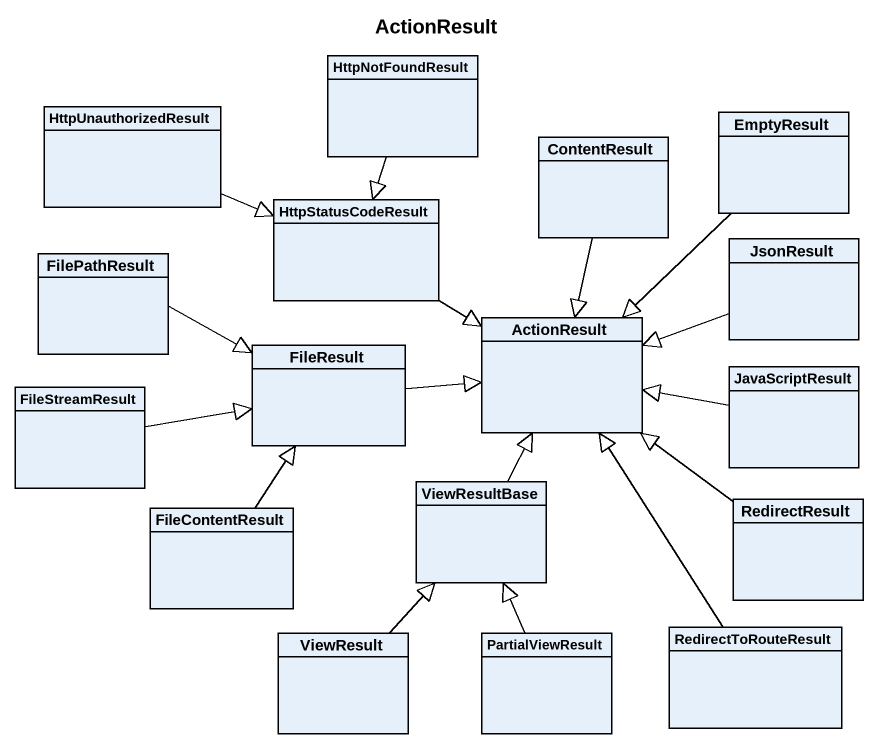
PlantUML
@startuml
title ActionResult
hide circle
hide empty members
class HttpUnauthorizedResult
class HttpNotFoundResult
class ContentResult
class EmptyResult
class HttpStatusCodeResult
class FilePathResult
class JsonResult
class FileResult
class ActionResult
class JavaScriptResult
class FileStreamResult
class ViewResultBase
class RedirectResult
class FileContentResult
class RedirectToRouteResult
class ViewResult
class PartialViewResult
HttpUnauthorizedResult -right-|> HttpStatusCodeResult
HttpNotFoundResult --|> HttpStatusCodeResult
ContentResult --|> ActionResult
EmptyResult --|> ActionResult
HttpStatusCodeResult --|> ActionResult
FilePathResult -right-|> FileResult
JsonResult -left-|> ActionResult
FileResult -right-|> ActionResult
JavaScriptResult -left-|> ActionResult
FileStreamResult -right-|> FileResult
ViewResultBase -up-|> ActionResult
RedirectResult -up-|> ActionResult
FileContentResult -up-|> FileResult
RedirectToRouteResult -up-|> ActionResult
ViewResult -up-|> ViewResultBase
PartialViewResult -up-|> ViewResultBase
@enduml
